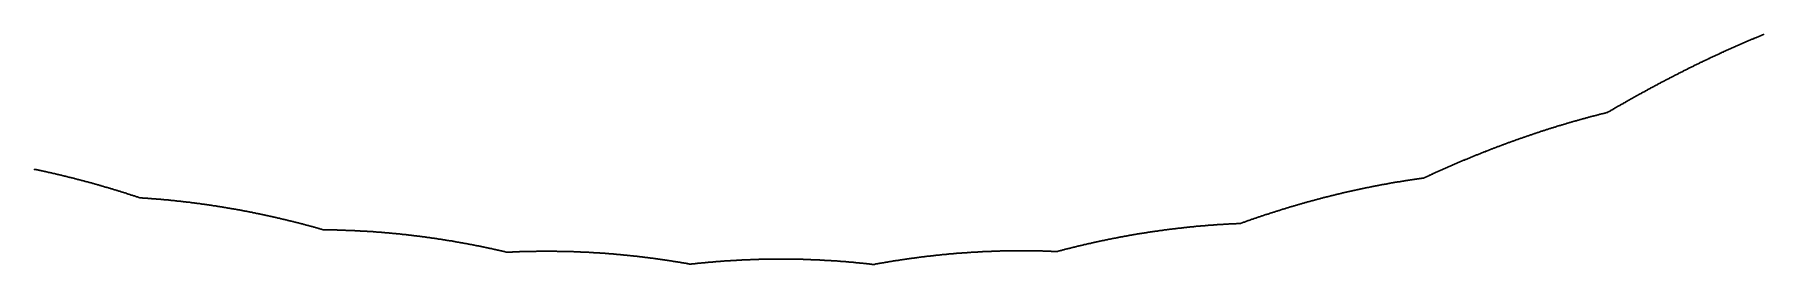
# Model space of a CAD drawing. Header units: metres. Extents: x 0 to 360, y 46 to 216.
# Drawn here: x 90 to 103.31, y 53.09 to 54.86 of the extents above; entities that cross this region are included whole.
import ezdxf

# ---------------------------------------------------------------- set-up
doc = ezdxf.new("R2010")
doc.units = ezdxf.units.M

msp = doc.modelspace()

# ---------------------------------------------------------------- linework, layer by layer
for p in [(103.277, 54.842), (103.283, 54.844), (103.289, 54.847), (103.295, 54.849), (103.3, 54.852), (103.306, 54.854), (103.312, 54.856), (102.973, 54.709), (102.979, 54.712), (102.984, 54.714), (102.99, 54.717), (102.996, 54.72), (103.002, 54.722), (103.008, 54.725), (103.014, 54.728), (103.019, 54.73), (103.025, 54.733), (103.031, 54.736), (103.037, 54.738), (103.043, 54.741), (103.049, 54.743), (103.055, 54.746), (103.06, 54.749), (103.066, 54.751), (103.072, 54.754), (103.078, 54.757), (103.084, 54.759), (103.09, 54.762), (103.096, 54.764), (103.101, 54.767), (103.107, 54.77), (103.113, 54.772), (103.119, 54.775), (103.125, 54.777), (103.131, 54.78), (103.137, 54.782), (103.142, 54.785), (103.148, 54.787), (103.154, 54.79), (103.16, 54.792), (103.166, 54.795), (103.172, 54.798), (103.178, 54.8), (103.183, 54.803), (103.189, 54.805), (103.195, 54.808), (103.201, 54.81), (103.207, 54.813), (103.213, 54.815), (103.219, 54.818), (103.224, 54.82), (103.23, 54.822), (103.236, 54.825), (103.242, 54.827), (103.248, 54.83), (103.254, 54.832), (103.259, 54.835), (103.265, 54.837), (103.271, 54.84), (102.697, 54.576), (102.703, 54.579), (102.709, 54.582), (102.715, 54.585), (102.721, 54.588), (102.727, 54.591), (102.733, 54.594), (102.738, 54.597), (102.744, 54.6), (102.75, 54.602), (102.756, 54.605), (102.762, 54.608), (102.768, 54.611), (102.774, 54.614), (102.779, 54.617), (102.785, 54.62), (102.791, 54.623), (102.797, 54.625), (102.803, 54.628), (102.809, 54.631), (102.815, 54.634), (102.82, 54.637), (102.826, 54.64), (102.832, 54.643), (102.838, 54.645), (102.844, 54.648), (102.85, 54.651), (102.856, 54.654), (102.861, 54.657), (102.867, 54.659), (102.873, 54.662), (102.879, 54.665), (102.885, 54.668), (102.891, 54.671), (102.897, 54.673), (102.902, 54.676), (102.908, 54.679), (102.914, 54.682), (102.92, 54.684), (102.926, 54.687), (102.932, 54.69), (102.938, 54.693), (102.943, 54.695), (102.949, 54.698), (102.955, 54.701), (102.961, 54.703), (102.967, 54.706), (102.446, 54.445), (102.452, 54.448), (102.457, 54.451), (102.463, 54.454), (102.469, 54.457), (102.475, 54.461), (102.481, 54.464), (102.487, 54.467), (102.493, 54.47), (102.498, 54.473), (102.504, 54.476), (102.51, 54.479), (102.516, 54.482), (102.522, 54.486), (102.528, 54.489), (102.534, 54.492), (102.539, 54.495), (102.545, 54.498), (102.551, 54.501), (102.557, 54.504), (102.563, 54.507), (102.569, 54.51), (102.575, 54.513), (102.58, 54.516), (102.586, 54.519), (102.592, 54.522), (102.598, 54.525), (102.604, 54.528), (102.61, 54.531), (102.615, 54.534), (102.621, 54.537), (102.627, 54.54), (102.633, 54.543), (102.639, 54.546), (102.645, 54.549), (102.651, 54.552), (102.656, 54.555), (102.662, 54.558), (102.668, 54.561), (102.674, 54.564), (102.68, 54.567), (102.686, 54.57), (102.692, 54.573), (102.206, 54.311), (102.211, 54.314), (102.217, 54.318), (102.223, 54.321), (102.229, 54.324), (102.235, 54.328), (102.241, 54.331), (102.247, 54.334), (102.252, 54.338), (102.258, 54.341), (102.264, 54.344), (102.27, 54.348), (102.276, 54.351), (102.282, 54.354), (102.288, 54.358), (102.293, 54.361), (102.299, 54.364), (102.305, 54.367), (102.311, 54.371), (102.317, 54.374), (102.323, 54.377), (102.329, 54.381), (102.334, 54.384), (102.34, 54.387), (102.346, 54.39), (102.352, 54.394), (102.358, 54.397), (102.364, 54.4), (102.37, 54.403), (102.375, 54.407), (102.381, 54.41), (102.387, 54.413), (102.393, 54.416), (102.399, 54.419), (102.405, 54.423), (102.411, 54.426), (102.416, 54.429), (102.422, 54.432), (102.428, 54.435), (102.434, 54.439), (102.44, 54.442), (101.813, 54.176), (101.819, 54.178), (101.825, 54.18), (101.831, 54.181), (101.837, 54.183), (101.842, 54.185), (101.848, 54.186), (101.854, 54.188), (101.86, 54.19), (101.866, 54.191), (101.872, 54.193), (101.878, 54.195), (101.883, 54.196), (101.889, 54.198), (101.895, 54.2), (101.901, 54.201), (101.907, 54.203), (101.913, 54.204), (101.919, 54.206), (101.924, 54.208), (101.93, 54.209), (101.936, 54.211), (101.942, 54.213), (101.948, 54.214), (101.954, 54.216), (101.96, 54.217), (101.965, 54.219), (101.971, 54.22), (101.977, 54.222), (101.983, 54.224), (101.989, 54.225), (101.995, 54.227), (102.001, 54.228), (102.006, 54.23), (102.012, 54.231), (102.018, 54.233), (102.024, 54.234), (102.03, 54.236), (102.036, 54.237), (102.042, 54.239), (102.047, 54.24), (102.053, 54.242), (102.059, 54.243), (102.065, 54.245), (102.071, 54.246), (102.077, 54.248), (102.083, 54.249), (102.088, 54.251), (102.094, 54.252), (102.1, 54.254), (102.106, 54.255), (102.112, 54.257), (102.118, 54.26), (102.124, 54.263), (102.129, 54.267), (102.135, 54.27), (102.141, 54.274), (102.147, 54.277), (102.153, 54.28), (102.159, 54.284), (102.165, 54.287), (102.17, 54.291), (102.176, 54.294), (102.182, 54.297), (102.188, 54.301), (102.194, 54.304), (102.2, 54.308), (101.409, 54.045), (101.415, 54.047), (101.421, 54.049), (101.426, 54.051), (101.432, 54.053), (101.438, 54.055), (101.444, 54.057), (101.45, 54.059), (101.456, 54.061), (101.462, 54.063), (101.467, 54.065), (101.473, 54.067), (101.479, 54.069), (101.485, 54.071), (101.491, 54.073), (101.497, 54.075), (101.503, 54.077), (101.508, 54.079), (101.514, 54.081), (101.52, 54.083), (101.526, 54.085), (101.532, 54.087), (101.538, 54.089), (101.544, 54.091), (101.549, 54.093), (101.555, 54.095), (101.561, 54.097), (101.567, 54.099), (101.573, 54.101), (101.579, 54.103), (101.585, 54.105), (101.591, 54.107), (101.596, 54.109), (101.602, 54.111), (101.608, 54.113), (101.614, 54.115), (101.62, 54.117), (101.626, 54.118), (101.632, 54.12), (101.637, 54.122), (101.643, 54.124), (101.649, 54.126), (101.655, 54.128), (101.661, 54.13), (101.667, 54.132), (101.673, 54.133), (101.678, 54.135), (101.684, 54.137), (101.69, 54.139), (101.696, 54.141), (101.702, 54.143), (101.708, 54.144), (101.714, 54.146), (101.719, 54.148), (101.725, 54.15), (101.731, 54.152), (101.737, 54.153), (101.743, 54.155), (101.749, 54.157), (101.755, 54.159), (101.76, 54.16), (101.766, 54.162), (101.772, 54.164), (101.778, 54.166), (101.784, 54.167), (101.79, 54.169), (101.796, 54.171), (101.801, 54.173), (101.807, 54.174), (101.063, 53.912), (101.069, 53.914), (101.075, 53.917), (101.081, 53.919), (101.087, 53.922), (101.092, 53.924), (101.098, 53.926), (101.104, 53.929), (101.11, 53.931), (101.116, 53.933), (101.122, 53.936), (101.128, 53.938), (101.133, 53.94), (101.139, 53.943), (101.145, 53.945), (101.151, 53.947), (101.157, 53.95), (101.163, 53.952), (101.169, 53.954), (101.174, 53.957), (101.18, 53.959), (101.186, 53.961), (101.192, 53.964), (101.198, 53.966), (101.204, 53.968), (101.21, 53.97), (101.215, 53.973), (101.221, 53.975), (101.227, 53.977), (101.233, 53.98), (101.239, 53.982), (101.245, 53.984), (101.251, 53.986), (101.257, 53.989), (101.262, 53.991), (101.268, 53.993), (101.274, 53.995), (101.28, 53.997), (101.286, 54), (101.292, 54.002), (101.298, 54.004), (101.303, 54.006), (101.309, 54.008), (101.315, 54.011), (101.321, 54.013), (101.327, 54.015), (101.333, 54.017), (101.339, 54.019), (101.344, 54.021), (101.35, 54.024), (101.356, 54.026), (101.362, 54.028), (101.368, 54.03), (101.374, 54.032), (101.38, 54.034), (101.385, 54.036), (101.391, 54.038), (101.397, 54.041), (101.403, 54.043), (90.001, 53.818), (90.007, 53.817), (90.013, 53.816), (90.019, 53.815), (90.025, 53.813), (90.031, 53.812), (90.037, 53.811), (90.042, 53.81), (90.048, 53.808), (90.054, 53.807), (90.06, 53.806), (90.066, 53.804), (90.072, 53.803), (90.078, 53.802), (90.084, 53.801), (90.09, 53.799), (90.096, 53.798), (90.102, 53.797), (90.108, 53.795), (90.113, 53.794), (90.119, 53.793), (90.125, 53.791), (90.131, 53.79), (90.137, 53.789), (90.143, 53.787), (90.149, 53.786), (90.155, 53.785), (90.161, 53.783), (90.167, 53.782), (90.173, 53.78), (90.178, 53.779), (90.184, 53.778), (100.752, 53.777), (100.758, 53.78), (100.764, 53.782), (100.77, 53.785), (100.776, 53.788), (100.782, 53.79), (100.788, 53.793), (100.793, 53.796), (100.799, 53.798), (100.805, 53.801), (100.811, 53.804), (100.817, 53.806), (100.823, 53.809), (100.829, 53.811), (100.835, 53.814), (100.84, 53.817), (100.846, 53.819), (100.852, 53.822), (100.858, 53.824), (100.864, 53.827), (100.87, 53.83), (100.876, 53.832), (100.881, 53.835), (100.887, 53.837), (100.893, 53.84), (100.899, 53.843), (100.905, 53.845), (100.911, 53.848), (100.917, 53.85), (100.922, 53.853), (100.928, 53.855), (100.934, 53.858), (100.94, 53.86), (100.946, 53.863), (100.952, 53.865), (100.958, 53.868), (100.963, 53.87), (100.969, 53.873), (100.975, 53.875), (100.981, 53.878), (100.987, 53.88), (100.993, 53.883), (100.999, 53.885), (101.004, 53.888), (101.01, 53.89), (101.016, 53.893), (101.022, 53.895), (101.028, 53.897), (101.034, 53.9), (101.04, 53.902), (101.046, 53.905), (101.051, 53.907), (101.057, 53.91), (90.19, 53.776), (90.196, 53.775), (90.202, 53.773), (90.208, 53.772), (90.214, 53.771), (90.22, 53.769), (90.226, 53.768), (90.232, 53.766), (90.238, 53.765), (90.244, 53.763), (90.249, 53.762), (90.255, 53.761), (90.261, 53.759), (90.267, 53.758), (90.273, 53.756), (90.279, 53.755), (90.285, 53.753), (90.291, 53.752), (90.297, 53.75), (90.303, 53.749), (90.309, 53.747), (90.314, 53.746), (90.32, 53.744), (90.326, 53.743), (90.332, 53.741), (90.338, 53.74), (90.344, 53.738), (90.35, 53.736), (90.356, 53.735), (90.362, 53.733), (90.368, 53.732), (90.374, 53.73), (90.38, 53.729), (90.385, 53.727), (90.391, 53.725), (90.397, 53.724), (90.403, 53.722), (90.409, 53.721), (90.415, 53.719), (90.421, 53.717), (90.427, 53.716), (90.433, 53.714), (90.439, 53.713), (90.445, 53.711), (90.45, 53.709), (90.456, 53.708), (90.462, 53.706), (90.468, 53.704), (90.474, 53.703), (90.48, 53.701), (90.486, 53.699), (90.492, 53.698), (90.498, 53.696), (90.504, 53.694), (90.51, 53.693), (90.515, 53.691), (90.521, 53.689), (90.527, 53.688), (90.533, 53.686), (90.539, 53.684), (90.545, 53.682), (90.551, 53.681), (90.557, 53.679), (90.563, 53.677), (90.569, 53.675), (90.575, 53.674), (90.58, 53.672), (90.586, 53.67), (90.592, 53.668), (90.598, 53.667), (90.604, 53.665), (90.61, 53.663), (90.616, 53.661), (90.622, 53.659), (90.628, 53.658), (90.634, 53.656), (90.64, 53.654), (90.645, 53.652), (90.651, 53.65), (90.657, 53.649), (90.663, 53.647), (90.669, 53.645), (100.108, 53.644), (100.113, 53.645), (100.119, 53.647), (100.125, 53.648), (100.131, 53.649), (100.137, 53.651), (100.143, 53.652), (100.149, 53.653), (100.154, 53.655), (100.16, 53.656), (100.166, 53.657), (100.172, 53.658), (100.178, 53.66), (100.184, 53.661), (100.19, 53.662), (100.196, 53.663), (100.201, 53.665), (100.207, 53.666), (100.213, 53.667), (100.219, 53.668), (100.225, 53.67), (100.231, 53.671), (100.237, 53.672), (100.242, 53.673), (100.248, 53.675), (100.254, 53.676), (100.26, 53.677), (100.266, 53.678), (100.272, 53.679), (100.278, 53.681), (100.283, 53.682), (100.289, 53.683), (100.295, 53.684), (100.301, 53.685), (100.307, 53.686), (100.313, 53.688), (100.319, 53.689), (100.325, 53.69), (100.33, 53.691), (100.336, 53.692), (100.342, 53.693), (100.348, 53.694), (100.354, 53.696), (100.36, 53.697), (100.366, 53.698), (100.371, 53.699), (100.377, 53.7), (100.383, 53.701), (100.389, 53.702), (100.395, 53.703), (100.401, 53.704), (100.407, 53.705), (100.412, 53.706), (100.418, 53.707), (100.424, 53.708), (100.43, 53.709), (100.436, 53.711), (100.442, 53.712), (100.448, 53.713), (100.454, 53.714), (100.459, 53.715), (100.465, 53.716), (100.471, 53.717), (100.477, 53.718), (100.483, 53.719), (100.489, 53.72), (100.495, 53.721), (100.5, 53.722), (100.506, 53.723), (100.512, 53.723), (100.518, 53.724), (100.524, 53.725), (100.53, 53.726), (100.536, 53.727), (100.541, 53.728), (100.547, 53.729), (100.553, 53.73), (100.559, 53.731), (100.565, 53.732), (100.571, 53.733), (100.577, 53.734), (100.582, 53.735), (100.588, 53.735), (100.594, 53.736), (100.6, 53.737), (100.606, 53.738), (100.612, 53.739), (100.618, 53.74), (100.624, 53.741), (100.629, 53.742), (100.635, 53.742), (100.641, 53.743), (100.647, 53.744), (100.653, 53.745), (100.659, 53.746), (100.665, 53.747), (100.67, 53.747), (100.676, 53.748), (100.682, 53.749), (100.688, 53.75), (100.694, 53.751), (100.7, 53.753), (100.706, 53.755), (100.711, 53.758), (100.717, 53.761), (100.723, 53.764), (100.729, 53.766), (100.735, 53.769), (100.741, 53.772), (100.747, 53.774), (90.675, 53.643), (90.681, 53.641), (90.687, 53.639), (90.693, 53.637), (90.699, 53.636), (90.705, 53.634), (90.71, 53.632), (90.716, 53.63), (90.722, 53.628), (90.728, 53.626), (90.734, 53.624), (90.74, 53.622), (90.746, 53.62), (90.752, 53.619), (90.758, 53.617), (90.764, 53.615), (90.77, 53.613), (90.775, 53.611), (90.781, 53.609), (90.787, 53.607), (90.793, 53.605), (90.799, 53.603), (90.805, 53.601), (90.811, 53.599), (90.817, 53.598), (90.823, 53.598), (90.829, 53.598), (90.835, 53.597), (90.84, 53.597), (90.846, 53.596), (90.852, 53.596), (90.858, 53.596), (90.864, 53.595), (90.87, 53.595), (90.876, 53.594), (90.882, 53.594), (90.888, 53.594), (90.894, 53.593), (90.9, 53.593), (90.905, 53.592), (90.911, 53.592), (90.917, 53.591), (90.923, 53.591), (90.929, 53.59), (90.935, 53.59), (90.941, 53.589), (90.947, 53.589), (90.953, 53.588), (90.959, 53.588), (90.965, 53.587), (90.97, 53.587), (90.976, 53.586), (90.982, 53.586), (90.988, 53.585), (90.994, 53.585), (91, 53.584), (91.006, 53.584), (91.012, 53.583), (91.018, 53.583), (91.024, 53.582), (91.03, 53.582), (91.035, 53.581), (91.041, 53.58), (91.047, 53.58), (91.053, 53.579), (91.059, 53.579), (91.065, 53.578), (91.071, 53.577), (91.077, 53.577), (91.083, 53.576), (91.089, 53.576), (91.094, 53.575), (91.1, 53.574), (91.106, 53.574), (91.112, 53.573), (91.118, 53.572), (91.124, 53.572), (91.13, 53.571), (91.136, 53.57), (91.142, 53.57), (91.148, 53.569), (91.154, 53.568), (91.159, 53.568), (91.165, 53.567), (91.171, 53.566), (91.177, 53.566), (91.183, 53.565), (91.189, 53.564), (91.195, 53.564), (91.201, 53.563), (91.207, 53.562), (91.213, 53.561), (91.219, 53.561), (91.224, 53.56), (91.23, 53.559), (91.236, 53.558), (91.242, 53.558), (91.248, 53.557), (91.254, 53.556), (91.26, 53.555), (91.266, 53.554), (91.272, 53.554), (91.278, 53.553), (91.283, 53.552), (91.289, 53.551), (91.295, 53.55), (91.301, 53.55), (91.307, 53.549), (91.313, 53.548), (91.319, 53.547), (91.325, 53.546), (91.331, 53.545), (91.337, 53.545), (91.343, 53.544), (91.348, 53.543), (91.354, 53.542), (91.36, 53.541), (91.366, 53.54), (91.372, 53.539), (91.378, 53.538), (91.384, 53.538), (91.39, 53.537), (91.396, 53.536), (91.402, 53.535), (91.408, 53.534), (91.413, 53.533), (91.419, 53.532), (91.425, 53.531), (91.431, 53.53), (91.437, 53.529), (91.443, 53.528), (91.449, 53.527), (91.455, 53.526), (91.461, 53.525), (91.467, 53.524), (91.472, 53.523), (91.478, 53.522), (91.484, 53.521), (91.49, 53.52), (91.496, 53.519), (91.502, 53.518), (91.508, 53.517), (91.514, 53.516), (91.52, 53.515), (91.526, 53.514), (91.532, 53.513), (91.537, 53.512), (91.543, 53.511), (99.615, 53.512), (99.621, 53.513), (99.627, 53.515), (99.632, 53.517), (99.638, 53.519), (99.644, 53.521), (99.65, 53.522), (99.656, 53.524), (99.662, 53.526), (99.668, 53.528), (99.674, 53.529), (99.679, 53.531), (99.685, 53.533), (99.691, 53.535), (99.697, 53.536), (99.703, 53.538), (99.709, 53.54), (99.715, 53.541), (99.72, 53.543), (99.726, 53.545), (99.732, 53.547), (99.738, 53.548), (99.744, 53.55), (99.75, 53.552), (99.756, 53.553), (99.762, 53.555), (99.767, 53.557), (99.773, 53.558), (99.779, 53.56), (99.785, 53.562), (99.791, 53.563), (99.797, 53.565), (99.803, 53.567), (99.808, 53.568), (99.814, 53.57), (99.82, 53.571), (99.826, 53.573), (99.832, 53.575), (99.838, 53.576), (99.844, 53.578), (99.849, 53.579), (99.855, 53.581), (99.861, 53.583), (99.867, 53.584), (99.873, 53.586), (99.879, 53.587), (99.885, 53.589), (99.891, 53.59), (99.896, 53.592), (99.902, 53.594), (99.908, 53.595), (99.914, 53.597), (99.92, 53.598), (99.926, 53.6), (99.932, 53.601), (99.937, 53.603), (99.943, 53.604), (99.949, 53.606), (99.955, 53.607), (99.961, 53.609), (99.967, 53.61), (99.973, 53.612), (99.979, 53.613), (99.984, 53.614), (99.99, 53.616), (99.996, 53.617), (100.002, 53.619), (100.008, 53.62), (100.014, 53.622), (100.02, 53.623), (100.025, 53.625), (100.031, 53.626), (100.037, 53.627), (100.043, 53.629), (100.049, 53.63), (100.055, 53.632), (100.061, 53.633), (100.066, 53.634), (100.072, 53.636), (100.078, 53.637), (100.084, 53.639), (100.09, 53.64), (100.096, 53.641), (100.102, 53.643), (91.549, 53.51), (91.555, 53.509), (91.561, 53.508), (91.567, 53.507), (91.573, 53.506), (91.579, 53.505), (91.585, 53.504), (91.591, 53.503), (91.596, 53.501), (91.602, 53.5), (91.608, 53.499), (91.614, 53.498), (91.62, 53.497), (91.626, 53.496), (91.632, 53.495), (91.638, 53.494), (91.644, 53.492), (91.65, 53.491), (91.655, 53.49), (91.661, 53.489), (91.667, 53.488), (91.673, 53.487), (91.679, 53.485), (91.685, 53.484), (91.691, 53.483), (91.697, 53.482), (91.703, 53.481), (91.709, 53.479), (91.715, 53.478), (91.72, 53.477), (91.726, 53.476), (91.732, 53.475), (91.738, 53.473), (91.744, 53.472), (91.75, 53.471), (91.756, 53.47), (91.762, 53.468), (91.768, 53.467), (91.774, 53.466), (91.779, 53.465), (91.785, 53.463), (91.791, 53.462), (91.797, 53.461), (91.803, 53.459), (91.809, 53.458), (91.815, 53.457), (91.821, 53.456), (91.827, 53.454), (91.833, 53.453), (91.838, 53.452), (91.844, 53.45), (91.85, 53.449), (91.856, 53.448), (91.862, 53.446), (91.868, 53.445), (91.874, 53.443), (91.88, 53.442), (91.886, 53.441), (91.892, 53.439), (91.897, 53.438), (91.903, 53.437), (91.909, 53.435), (91.915, 53.434), (91.921, 53.432), (91.927, 53.431), (91.933, 53.43), (91.939, 53.428), (91.945, 53.427), (91.951, 53.425), (91.956, 53.424), (91.962, 53.422), (91.968, 53.421), (91.974, 53.419), (91.98, 53.418), (91.986, 53.417), (91.992, 53.415), (91.998, 53.414), (92.004, 53.412), (92.01, 53.411), (92.016, 53.409), (92.021, 53.408), (92.027, 53.406), (92.033, 53.405), (92.039, 53.403), (92.045, 53.402), (92.051, 53.4), (92.057, 53.399), (92.063, 53.397), (92.069, 53.395), (92.075, 53.394), (92.08, 53.392), (92.086, 53.391), (92.092, 53.389), (92.098, 53.388), (92.104, 53.386), (92.11, 53.385), (92.116, 53.383), (92.122, 53.381), (92.128, 53.38), (92.134, 53.378), (98.94, 53.378), (98.946, 53.379), (98.952, 53.379), (98.958, 53.38), (98.964, 53.38), (98.97, 53.381), (98.975, 53.381), (98.981, 53.382), (98.987, 53.382), (98.993, 53.383), (98.999, 53.383), (99.005, 53.384), (99.011, 53.384), (99.016, 53.385), (99.022, 53.385), (99.028, 53.386), (99.034, 53.386), (99.04, 53.387), (99.046, 53.387), (99.052, 53.387), (99.058, 53.388), (99.063, 53.388), (99.069, 53.389), (99.075, 53.389), (99.081, 53.39), (99.087, 53.39), (99.093, 53.39), (99.099, 53.391), (99.104, 53.391), (99.11, 53.392), (99.116, 53.392), (99.122, 53.392), (99.128, 53.393), (99.134, 53.393), (99.14, 53.393), (99.146, 53.394), (99.151, 53.394), (99.157, 53.395), (99.163, 53.395), (99.169, 53.395), (99.175, 53.396), (99.181, 53.396), (99.187, 53.396), (99.192, 53.396), (99.198, 53.397), (99.204, 53.397), (99.21, 53.397), (99.216, 53.398), (99.222, 53.398), (99.228, 53.398), (99.234, 53.399), (99.239, 53.399), (99.245, 53.399), (99.251, 53.399), (99.257, 53.4), (99.263, 53.4), (99.269, 53.4), (99.275, 53.4), (99.28, 53.4), (99.286, 53.402), (99.292, 53.404), (99.298, 53.406), (99.304, 53.408), (99.31, 53.41), (99.316, 53.412), (99.322, 53.414), (99.327, 53.417), (99.333, 53.419), (99.339, 53.421), (99.345, 53.423), (99.351, 53.425), (99.357, 53.427), (99.363, 53.429), (99.368, 53.431), (99.374, 53.433), (99.38, 53.435), (99.386, 53.437), (99.392, 53.439), (99.398, 53.441), (99.404, 53.443), (99.41, 53.445), (99.415, 53.447), (99.421, 53.449), (99.427, 53.451), (99.433, 53.453), (99.439, 53.455), (99.445, 53.457), (99.451, 53.459), (99.456, 53.461), (99.462, 53.463), (99.468, 53.465), (99.474, 53.467), (99.48, 53.469), (99.486, 53.471), (99.492, 53.472), (99.498, 53.474), (99.503, 53.476), (99.509, 53.478), (99.515, 53.48), (99.521, 53.482), (99.527, 53.484), (99.533, 53.486), (99.539, 53.488), (99.544, 53.489), (99.55, 53.491), (99.556, 53.493), (99.562, 53.495), (99.568, 53.497), (99.574, 53.499), (99.58, 53.501), (99.586, 53.502), (99.591, 53.504), (99.597, 53.506), (99.603, 53.508), (99.609, 53.51), (92.139, 53.377), (92.145, 53.375), (92.151, 53.373), (92.157, 53.372), (92.163, 53.37), (92.169, 53.368), (92.175, 53.367), (92.181, 53.365), (92.187, 53.363), (92.193, 53.362), (92.198, 53.36), (92.204, 53.358), (92.21, 53.357), (92.216, 53.355), (92.222, 53.353), (92.228, 53.352), (92.234, 53.352), (92.24, 53.352), (92.246, 53.352), (92.251, 53.352), (92.257, 53.352), (92.263, 53.352), (92.269, 53.352), (92.275, 53.352), (92.281, 53.351), (92.287, 53.351), (92.293, 53.351), (92.299, 53.351), (92.305, 53.351), (92.31, 53.351), (92.316, 53.351), (92.322, 53.351), (92.328, 53.351), (92.334, 53.35), (92.34, 53.35), (92.346, 53.35), (92.352, 53.35), (92.358, 53.35), (92.364, 53.35), (92.369, 53.349), (92.375, 53.349), (92.381, 53.349), (92.387, 53.349), (92.393, 53.349), (92.399, 53.348), (92.405, 53.348), (92.411, 53.348), (92.417, 53.348), (92.423, 53.347), (92.428, 53.347), (92.434, 53.347), (92.44, 53.347), (92.446, 53.347), (92.452, 53.346), (92.458, 53.346), (92.464, 53.346), (92.47, 53.345), (92.476, 53.345), (92.482, 53.345), (92.487, 53.345), (92.493, 53.344), (92.499, 53.344), (92.505, 53.344), (92.511, 53.343), (92.517, 53.343), (92.523, 53.343), (92.529, 53.342), (92.535, 53.342), (92.541, 53.342), (92.546, 53.341), (92.552, 53.341), (92.558, 53.341), (92.564, 53.34), (92.57, 53.34), (92.576, 53.339), (92.582, 53.339), (92.588, 53.339), (92.594, 53.338), (92.599, 53.338), (92.605, 53.338), (92.611, 53.337), (92.617, 53.337), (92.623, 53.336), (92.629, 53.336), (92.635, 53.335), (92.641, 53.335), (92.647, 53.335), (92.653, 53.334), (92.658, 53.334), (92.664, 53.333), (92.67, 53.333), (92.676, 53.332), (92.682, 53.332), (92.688, 53.331), (92.694, 53.331), (92.7, 53.33), (92.706, 53.33), (92.712, 53.329), (92.717, 53.329), (92.723, 53.328), (92.729, 53.328), (92.735, 53.327), (92.741, 53.327), (92.747, 53.326), (92.753, 53.326), (92.759, 53.325), (92.765, 53.324), (92.771, 53.324), (92.776, 53.323), (92.782, 53.323), (92.788, 53.322), (92.794, 53.322), (92.8, 53.321), (92.806, 53.32), (92.812, 53.32), (92.818, 53.319), (92.824, 53.319), (92.829, 53.318), (92.835, 53.317), (92.841, 53.317), (92.847, 53.316), (92.853, 53.315), (92.859, 53.315), (92.865, 53.314), (92.871, 53.313), (92.877, 53.313), (92.883, 53.312), (92.888, 53.311), (92.894, 53.311), (92.9, 53.31), (92.906, 53.309), (92.912, 53.309), (92.918, 53.308), (92.924, 53.307), (92.93, 53.306), (92.936, 53.306), (92.942, 53.305), (92.947, 53.304), (92.953, 53.304), (92.959, 53.303), (92.965, 53.302), (92.971, 53.301), (92.977, 53.301), (92.983, 53.3), (92.989, 53.299), (92.995, 53.298), (93, 53.297), (93.006, 53.297), (93.012, 53.296), (93.018, 53.295), (93.024, 53.294), (93.03, 53.293), (93.036, 53.293), (93.042, 53.292), (93.048, 53.291), (93.054, 53.29), (93.059, 53.289), (93.065, 53.288), (93.071, 53.288), (93.077, 53.287), (93.083, 53.286), (93.089, 53.285), (93.095, 53.284), (93.101, 53.283), (93.107, 53.282), (93.112, 53.281), (93.118, 53.281), (93.124, 53.28), (93.13, 53.279), (93.136, 53.278), (93.142, 53.277), (93.148, 53.276), (93.154, 53.275), (93.16, 53.274), (93.166, 53.273), (93.171, 53.272), (93.177, 53.271), (93.183, 53.27), (93.189, 53.269), (93.195, 53.268), (93.201, 53.267), (93.207, 53.266), (93.213, 53.266), (93.219, 53.265), (93.224, 53.264), (93.23, 53.263), (93.236, 53.262), (93.242, 53.26), (93.248, 53.259), (93.254, 53.258), (93.26, 53.257), (93.266, 53.256), (93.272, 53.255), (93.278, 53.254), (93.283, 53.253), (93.289, 53.252), (93.295, 53.251), (93.301, 53.25), (93.307, 53.249), (93.313, 53.248), (93.319, 53.247), (93.325, 53.246), (93.331, 53.245), (98.112, 53.244), (98.118, 53.246), (98.124, 53.247), (98.13, 53.248), (98.136, 53.25), (98.142, 53.251), (98.148, 53.252), (98.154, 53.254), (98.159, 53.255), (98.165, 53.256), (98.171, 53.257), (98.177, 53.259), (98.183, 53.26), (98.189, 53.261), (98.195, 53.263), (98.201, 53.264), (98.206, 53.265), (98.212, 53.266), (98.218, 53.268), (98.224, 53.269), (98.23, 53.27), (98.236, 53.271), (98.242, 53.272), (98.248, 53.274), (98.253, 53.275), (98.259, 53.276), (98.265, 53.277), (98.271, 53.279), (98.277, 53.28), (98.283, 53.281), (98.289, 53.282), (98.294, 53.283), (98.3, 53.284), (98.306, 53.286), (98.312, 53.287), (98.318, 53.288), (98.324, 53.289), (98.33, 53.29), (98.336, 53.291), (98.341, 53.292), (98.347, 53.294), (98.353, 53.295), (98.359, 53.296), (98.365, 53.297), (98.371, 53.298), (98.377, 53.299), (98.383, 53.3), (98.388, 53.301), (98.394, 53.302), (98.4, 53.303), (98.406, 53.304), (98.412, 53.305), (98.418, 53.307), (98.424, 53.308), (98.43, 53.309), (98.435, 53.31), (98.441, 53.311), (98.447, 53.312), (98.453, 53.313), (98.459, 53.314), (98.465, 53.315), (98.471, 53.316), (98.476, 53.317), (98.482, 53.318), (98.488, 53.319), (98.494, 53.32), (98.5, 53.321), (98.506, 53.322), (98.512, 53.323), (98.518, 53.324), (98.523, 53.325), (98.529, 53.326), (98.535, 53.326), (98.541, 53.327), (98.547, 53.328), (98.553, 53.329), (98.559, 53.33), (98.565, 53.331), (98.57, 53.332), (98.576, 53.333), (98.582, 53.334), (98.588, 53.335), (98.594, 53.336), (98.6, 53.336), (98.606, 53.337), (98.611, 53.338), (98.617, 53.339), (98.623, 53.34), (98.629, 53.341), (98.635, 53.342), (98.641, 53.342), (98.647, 53.343), (98.653, 53.344), (98.658, 53.345), (98.664, 53.346), (98.67, 53.347), (98.676, 53.347), (98.682, 53.348), (98.688, 53.349), (98.694, 53.35), (98.7, 53.351), (98.705, 53.351), (98.711, 53.352), (98.717, 53.353), (98.723, 53.354), (98.729, 53.354), (98.735, 53.355), (98.741, 53.356), (98.746, 53.357), (98.752, 53.357), (98.758, 53.358), (98.764, 53.359), (98.77, 53.36), (98.776, 53.36), (98.782, 53.361), (98.788, 53.362), (98.793, 53.362), (98.799, 53.363), (98.805, 53.364), (98.811, 53.364), (98.817, 53.365), (98.823, 53.366), (98.829, 53.366), (98.835, 53.367), (98.84, 53.368), (98.846, 53.368), (98.852, 53.369), (98.858, 53.37), (98.864, 53.37), (98.87, 53.371), (98.876, 53.372), (98.881, 53.372), (98.887, 53.373), (98.893, 53.373), (98.899, 53.374), (98.905, 53.375), (98.911, 53.375), (98.917, 53.376), (98.923, 53.376), (98.928, 53.377), (98.934, 53.377), (93.336, 53.244), (93.342, 53.242), (93.348, 53.241), (93.354, 53.24), (93.36, 53.239), (93.366, 53.238), (93.372, 53.237), (93.378, 53.236), (93.384, 53.235), (93.389, 53.233), (93.395, 53.232), (93.401, 53.231), (93.407, 53.23), (93.413, 53.229), (93.419, 53.228), (93.425, 53.226), (93.431, 53.225), (93.437, 53.224), (93.443, 53.223), (93.448, 53.222), (93.454, 53.22), (93.46, 53.219), (93.466, 53.218), (93.472, 53.217), (93.478, 53.215), (93.484, 53.214), (93.49, 53.213), (93.496, 53.212), (93.501, 53.21), (93.507, 53.209), (93.513, 53.208), (93.519, 53.207), (93.525, 53.205), (93.531, 53.204), (93.537, 53.203), (93.543, 53.201), (93.549, 53.2), (93.554, 53.199), (93.56, 53.198), (93.566, 53.196), (93.572, 53.195), (93.578, 53.194), (93.584, 53.192), (93.59, 53.191), (93.596, 53.19), (93.602, 53.188), (93.607, 53.187), (93.613, 53.185), (93.619, 53.184), (93.625, 53.183), (93.631, 53.181), (93.637, 53.18), (93.643, 53.18), (93.649, 53.18), (93.655, 53.18), (93.661, 53.181), (93.666, 53.181), (93.672, 53.181), (93.678, 53.181), (93.684, 53.182), (93.69, 53.182), (93.696, 53.182), (93.702, 53.182), (93.708, 53.183), (93.714, 53.183), (93.719, 53.183), (93.725, 53.183), (93.731, 53.183), (93.737, 53.184), (93.743, 53.184), (93.749, 53.184), (93.755, 53.184), (93.761, 53.184), (93.767, 53.185), (93.772, 53.185), (93.778, 53.185), (93.784, 53.185), (93.79, 53.185), (93.796, 53.185), (93.802, 53.185), (93.808, 53.186), (93.814, 53.186), (93.82, 53.186), (93.825, 53.186), (93.831, 53.186), (93.837, 53.186), (93.843, 53.186), (93.849, 53.186), (93.855, 53.186), (93.861, 53.186), (93.867, 53.187), (93.873, 53.187), (93.878, 53.187), (93.884, 53.187), (93.89, 53.187), (93.896, 53.187), (93.902, 53.187), (93.908, 53.187), (93.914, 53.187), (93.92, 53.187), (93.926, 53.187), (93.931, 53.187), (93.937, 53.187), (93.943, 53.187), (93.949, 53.187), (93.955, 53.187), (93.961, 53.187), (93.967, 53.187), (93.973, 53.187), (93.979, 53.187), (93.984, 53.187), (93.99, 53.187), (93.996, 53.187), (94.002, 53.187), (94.008, 53.187), (94.014, 53.187), (94.02, 53.187), (94.026, 53.186), (94.032, 53.186), (94.038, 53.186), (94.043, 53.186), (94.049, 53.186), (94.055, 53.186), (94.061, 53.186), (94.067, 53.186), (94.073, 53.186), (94.079, 53.186), (94.085, 53.185), (94.091, 53.185), (94.096, 53.185), (94.102, 53.185), (94.108, 53.185), (94.114, 53.185), (94.12, 53.185), (94.126, 53.184), (94.132, 53.184), (94.138, 53.184), (94.144, 53.184), (94.149, 53.184), (94.155, 53.183), (94.161, 53.183), (94.167, 53.183), (94.173, 53.183), (94.179, 53.183), (94.185, 53.182), (94.191, 53.182), (94.197, 53.182), (94.202, 53.182), (94.208, 53.181), (94.214, 53.181), (94.22, 53.181), (94.226, 53.181), (94.232, 53.18), (94.238, 53.18), (94.244, 53.18), (94.25, 53.179), (94.255, 53.179), (94.261, 53.179), (94.267, 53.179), (94.273, 53.178), (94.279, 53.178), (94.285, 53.178), (94.291, 53.177), (94.297, 53.177), (94.303, 53.177), (94.308, 53.176), (94.314, 53.176), (94.32, 53.175), (94.326, 53.175), (94.332, 53.175), (94.338, 53.174), (94.344, 53.174), (94.35, 53.174), (94.356, 53.173), (94.361, 53.173), (94.367, 53.172), (94.373, 53.172), (94.379, 53.172), (94.385, 53.171), (94.391, 53.171), (94.397, 53.17), (94.403, 53.17), (94.409, 53.169), (94.414, 53.169), (94.42, 53.169), (94.426, 53.168), (94.432, 53.168), (94.438, 53.167), (94.444, 53.167), (94.45, 53.166), (94.456, 53.166), (94.461, 53.165), (94.467, 53.165), (94.473, 53.164), (94.479, 53.164), (94.485, 53.163), (94.491, 53.163), (94.497, 53.162), (94.503, 53.162), (94.509, 53.161), (94.514, 53.16), (94.52, 53.16), (94.526, 53.159), (94.532, 53.159), (94.538, 53.158), (94.544, 53.158), (94.55, 53.157), (94.556, 53.157), (94.562, 53.156), (94.567, 53.155), (94.573, 53.155), (94.579, 53.154), (94.585, 53.154), (94.591, 53.153), (94.597, 53.152), (94.603, 53.152), (94.609, 53.151), (94.615, 53.15), (94.62, 53.15), (94.626, 53.149), (94.632, 53.148), (94.638, 53.148), (94.644, 53.147), (94.65, 53.146), (94.656, 53.146), (94.662, 53.145), (94.668, 53.144), (94.673, 53.144), (94.679, 53.143), (94.685, 53.142), (94.691, 53.142), (94.697, 53.141), (94.703, 53.14), (94.709, 53.139), (94.715, 53.139), (94.721, 53.138), (94.726, 53.137), (94.732, 53.136), (94.738, 53.136), (94.744, 53.135), (94.75, 53.134), (94.756, 53.133), (94.762, 53.133), (94.768, 53.132), (94.773, 53.131), (94.779, 53.13), (94.785, 53.129), (94.791, 53.129), (94.797, 53.128), (94.803, 53.127), (94.809, 53.126), (94.815, 53.125), (94.821, 53.124), (94.826, 53.124), (94.832, 53.123), (94.838, 53.122), (94.844, 53.121), (94.85, 53.12), (94.856, 53.119), (94.862, 53.118), (94.868, 53.118), (94.874, 53.117), (94.879, 53.116), (94.885, 53.115), (94.891, 53.114), (94.897, 53.113), (94.903, 53.112), (95.309, 53.111), (95.315, 53.112), (95.321, 53.112), (95.327, 53.113), (95.333, 53.113), (95.338, 53.113), (95.344, 53.114), (95.35, 53.114), (95.356, 53.114), (95.362, 53.115), (95.368, 53.115), (95.374, 53.116), (95.38, 53.116), (95.385, 53.116), (95.391, 53.117), (95.397, 53.117), (95.403, 53.117), (95.409, 53.118), (95.415, 53.118), (95.421, 53.118), (95.427, 53.119), (95.433, 53.119), (95.438, 53.119), (95.444, 53.119), (95.45, 53.12), (95.456, 53.12), (95.462, 53.12), (95.468, 53.121), (95.474, 53.121), (95.48, 53.121), (95.485, 53.121), (95.491, 53.122), (95.497, 53.122), (95.503, 53.122), (95.509, 53.122), (95.515, 53.123), (95.521, 53.123), (95.527, 53.123), (95.533, 53.123), (95.538, 53.123), (95.544, 53.124), (95.55, 53.124), (95.556, 53.124), (95.562, 53.124), (95.568, 53.124), (95.574, 53.124), (95.58, 53.125), (95.585, 53.125), (95.591, 53.125), (95.597, 53.125), (95.603, 53.125), (95.609, 53.125), (95.615, 53.125), (95.621, 53.126), (95.627, 53.126), (95.633, 53.126), (95.638, 53.126), (95.644, 53.126), (95.65, 53.126), (95.656, 53.126), (95.662, 53.126), (95.668, 53.126), (95.674, 53.126), (95.68, 53.127), (95.685, 53.127), (95.691, 53.127), (95.697, 53.127), (95.703, 53.127), (95.709, 53.127), (95.715, 53.127), (95.721, 53.127), (95.727, 53.127), (95.733, 53.127), (95.738, 53.127), (95.744, 53.127), (95.75, 53.127), (95.756, 53.127), (95.762, 53.127), (95.768, 53.127), (95.774, 53.127), (95.78, 53.127), (95.785, 53.127), (95.791, 53.127), (95.797, 53.127), (95.803, 53.127), (95.809, 53.127), (95.815, 53.126), (95.821, 53.126), (95.827, 53.126), (95.833, 53.126), (95.838, 53.126), (95.844, 53.126), (95.85, 53.126), (95.856, 53.126), (95.862, 53.126), (95.868, 53.126), (95.874, 53.126), (95.88, 53.125), (95.885, 53.125), (95.891, 53.125), (95.897, 53.125), (95.903, 53.125), (95.909, 53.125), (95.915, 53.125), (95.921, 53.124), (95.927, 53.124), (95.932, 53.124), (95.938, 53.124), (95.944, 53.124), (95.95, 53.123), (95.956, 53.123), (95.962, 53.123), (95.968, 53.123), (95.974, 53.123), (95.98, 53.122), (95.985, 53.122), (95.991, 53.122), (95.997, 53.122), (96.003, 53.121), (96.009, 53.121), (96.015, 53.121), (96.021, 53.121), (96.027, 53.12), (96.032, 53.12), (96.038, 53.12), (96.044, 53.12), (96.05, 53.119), (96.056, 53.119), (96.062, 53.119), (96.068, 53.118), (96.074, 53.118), (96.08, 53.118), (96.085, 53.117), (96.091, 53.117), (96.097, 53.117), (96.103, 53.116), (96.109, 53.116), (96.115, 53.116), (96.121, 53.115), (96.127, 53.115), (96.132, 53.115), (96.138, 53.114), (96.144, 53.114), (96.15, 53.114), (96.156, 53.113), (96.162, 53.113), (96.168, 53.112), (96.174, 53.112), (96.179, 53.112), (96.614, 53.112), (96.62, 53.113), (96.626, 53.114), (96.632, 53.115), (96.638, 53.115), (96.644, 53.116), (96.65, 53.117), (96.656, 53.118), (96.661, 53.119), (96.667, 53.12), (96.673, 53.121), (96.679, 53.122), (96.685, 53.123), (96.691, 53.123), (96.697, 53.124), (96.703, 53.125), (96.709, 53.126), (96.714, 53.127), (96.72, 53.128), (96.726, 53.129), (96.732, 53.129), (96.738, 53.13), (96.744, 53.131), (96.75, 53.132), (96.756, 53.133), (96.761, 53.134), (96.767, 53.134), (96.773, 53.135), (96.779, 53.136), (96.785, 53.137), (96.791, 53.137), (96.797, 53.138), (96.803, 53.139), (96.808, 53.14), (96.814, 53.141), (96.82, 53.141), (96.826, 53.142), (96.832, 53.143), (96.838, 53.143), (96.844, 53.144), (96.85, 53.145), (96.855, 53.146), (96.861, 53.146), (96.867, 53.147), (96.873, 53.148), (96.879, 53.148), (96.885, 53.149), (96.891, 53.15), (96.897, 53.15), (96.902, 53.151), (96.908, 53.152), (96.914, 53.152), (96.92, 53.153), (96.926, 53.154), (96.932, 53.154), (96.938, 53.155), (96.944, 53.156), (96.949, 53.156), (96.955, 53.157), (96.961, 53.158), (96.967, 53.158), (96.973, 53.159), (96.979, 53.159), (96.985, 53.16), (96.991, 53.161), (96.996, 53.161), (97.002, 53.162), (97.008, 53.162), (97.014, 53.163), (97.02, 53.163), (97.026, 53.164), (97.032, 53.165), (97.038, 53.165), (97.043, 53.166), (97.049, 53.166), (97.055, 53.167), (97.061, 53.167), (97.067, 53.168), (97.073, 53.168), (97.079, 53.169), (97.085, 53.169), (97.09, 53.17), (97.096, 53.17), (97.102, 53.171), (97.108, 53.171), (97.114, 53.172), (97.12, 53.172), (97.126, 53.172), (97.132, 53.173), (97.137, 53.173), (97.143, 53.174), (97.149, 53.174), (97.155, 53.175), (97.161, 53.175), (97.167, 53.176), (97.173, 53.176), (97.179, 53.176), (97.184, 53.177), (97.19, 53.177), (97.196, 53.178), (97.202, 53.178), (97.208, 53.178), (97.214, 53.179), (97.22, 53.179), (97.226, 53.179), (97.231, 53.18), (97.237, 53.18), (97.243, 53.18), (97.249, 53.181), (97.255, 53.181), (97.261, 53.181), (97.267, 53.182), (97.273, 53.182), (97.278, 53.182), (97.284, 53.183), (97.29, 53.183), (97.296, 53.183), (97.302, 53.184), (97.308, 53.184), (97.314, 53.184), (97.32, 53.184), (97.325, 53.185), (97.331, 53.185), (97.337, 53.185), (97.343, 53.185), (97.349, 53.186), (97.355, 53.186), (97.361, 53.186), (97.367, 53.186), (97.372, 53.187), (97.378, 53.187), (97.384, 53.187), (97.39, 53.187), (97.396, 53.187), (97.402, 53.188), (97.408, 53.188), (97.414, 53.188), (97.419, 53.188), (97.425, 53.188), (97.431, 53.188), (97.437, 53.189), (97.443, 53.189), (97.449, 53.189), (97.455, 53.189), (97.461, 53.189), (97.466, 53.189), (97.472, 53.189), (97.478, 53.19), (97.484, 53.19), (97.49, 53.19), (97.496, 53.19), (97.502, 53.19), (97.508, 53.19), (97.513, 53.19), (97.519, 53.19), (97.525, 53.19), (97.531, 53.19), (97.537, 53.19), (97.543, 53.19), (97.549, 53.191), (97.555, 53.191), (97.56, 53.191), (97.566, 53.191), (97.572, 53.191), (97.578, 53.191), (97.584, 53.191), (97.59, 53.191), (97.596, 53.191), (97.602, 53.191), (97.607, 53.191), (97.613, 53.191), (97.619, 53.191), (97.625, 53.191), (97.631, 53.191), (97.637, 53.191), (97.643, 53.191), (97.649, 53.191), (97.654, 53.19), (97.66, 53.19), (97.666, 53.19), (97.672, 53.19), (97.678, 53.19), (97.684, 53.19), (97.69, 53.19), (97.696, 53.19), (97.701, 53.19), (97.707, 53.19), (97.713, 53.19), (97.719, 53.19), (97.725, 53.189), (97.731, 53.189), (97.737, 53.189), (97.743, 53.189), (97.748, 53.189), (97.754, 53.189), (97.76, 53.189), (97.766, 53.188), (97.772, 53.188), (97.778, 53.188), (97.784, 53.188), (97.79, 53.188), (97.795, 53.188), (97.801, 53.187), (97.807, 53.187), (97.813, 53.187), (97.819, 53.187), (97.825, 53.187), (97.831, 53.186), (97.837, 53.186), (97.842, 53.186), (97.848, 53.186), (97.854, 53.185), (97.86, 53.185), (97.866, 53.185), (97.872, 53.185), (97.878, 53.186), (97.883, 53.188), (97.889, 53.189), (97.895, 53.191), (97.901, 53.193), (97.907, 53.194), (97.913, 53.196), (97.919, 53.197), (97.925, 53.199), (97.93, 53.2), (97.936, 53.202), (97.942, 53.203), (97.948, 53.205), (97.954, 53.206), (97.96, 53.208), (97.966, 53.209), (97.972, 53.211), (97.977, 53.212), (97.983, 53.214), (97.989, 53.215), (97.995, 53.216), (98.001, 53.218), (98.007, 53.219), (98.013, 53.221), (98.019, 53.222), (98.024, 53.224), (98.03, 53.225), (98.036, 53.226), (98.042, 53.228), (98.048, 53.229), (98.054, 53.231), (98.06, 53.232), (98.066, 53.233), (98.071, 53.235), (98.077, 53.236), (98.083, 53.238), (98.089, 53.239), (98.095, 53.24), (98.101, 53.242), (98.107, 53.243), (94.909, 53.111), (94.915, 53.11), (94.921, 53.109), (94.927, 53.108), (94.932, 53.107), (94.938, 53.106), (94.944, 53.106), (94.95, 53.105), (94.956, 53.104), (94.962, 53.103), (94.968, 53.102), (94.974, 53.101), (94.979, 53.1), (94.985, 53.099), (94.991, 53.098), (94.997, 53.097), (95.003, 53.096), (95.009, 53.095), (95.015, 53.094), (95.021, 53.093), (95.027, 53.092), (95.032, 53.091), (95.038, 53.09), (95.044, 53.088), (95.05, 53.088), (95.056, 53.088), (95.062, 53.089), (95.068, 53.089), (95.074, 53.09), (95.08, 53.091), (95.085, 53.091), (95.091, 53.092), (95.097, 53.093), (95.103, 53.093), (95.109, 53.094), (95.115, 53.094), (95.121, 53.095), (95.127, 53.096), (95.132, 53.096), (95.138, 53.097), (95.144, 53.097), (95.15, 53.098), (95.156, 53.098), (95.162, 53.099), (95.168, 53.1), (95.174, 53.1), (95.18, 53.101), (95.185, 53.101), (95.191, 53.102), (95.197, 53.102), (95.203, 53.103), (95.209, 53.103), (95.215, 53.104), (95.221, 53.104), (95.227, 53.105), (95.232, 53.105), (95.238, 53.106), (95.244, 53.106), (95.25, 53.107), (95.256, 53.107), (95.262, 53.108), (95.268, 53.108), (95.274, 53.109), (95.28, 53.109), (95.285, 53.11), (95.291, 53.11), (95.297, 53.11), (95.303, 53.111), (96.185, 53.111), (96.191, 53.111), (96.197, 53.11), (96.203, 53.11), (96.209, 53.109), (96.215, 53.109), (96.221, 53.108), (96.227, 53.108), (96.232, 53.108), (96.238, 53.107), (96.244, 53.107), (96.25, 53.106), (96.256, 53.106), (96.262, 53.105), (96.268, 53.105), (96.274, 53.104), (96.279, 53.104), (96.285, 53.103), (96.291, 53.103), (96.297, 53.102), (96.303, 53.102), (96.309, 53.101), (96.315, 53.1), (96.321, 53.1), (96.326, 53.099), (96.332, 53.099), (96.338, 53.098), (96.344, 53.098), (96.35, 53.097), (96.356, 53.096), (96.362, 53.096), (96.368, 53.095), (96.373, 53.095), (96.379, 53.094), (96.385, 53.093), (96.391, 53.093), (96.397, 53.092), (96.403, 53.092), (96.409, 53.091), (96.415, 53.09), (96.42, 53.09), (96.426, 53.089), (96.432, 53.088), (96.438, 53.088), (96.444, 53.087), (96.45, 53.086), (96.456, 53.086), (96.462, 53.085), (96.468, 53.086), (96.473, 53.087), (96.479, 53.089), (96.485, 53.09), (96.491, 53.091), (96.497, 53.092), (96.503, 53.093), (96.509, 53.094), (96.515, 53.095), (96.52, 53.096), (96.526, 53.097), (96.532, 53.098), (96.538, 53.099), (96.544, 53.1), (96.55, 53.101), (96.556, 53.102), (96.562, 53.103), (96.567, 53.104), (96.573, 53.105), (96.579, 53.106), (96.585, 53.107), (96.591, 53.108), (96.597, 53.109), (96.603, 53.11), (96.609, 53.111)]:
    msp.add_point(p)

doc.saveas('drawing.dxf')
